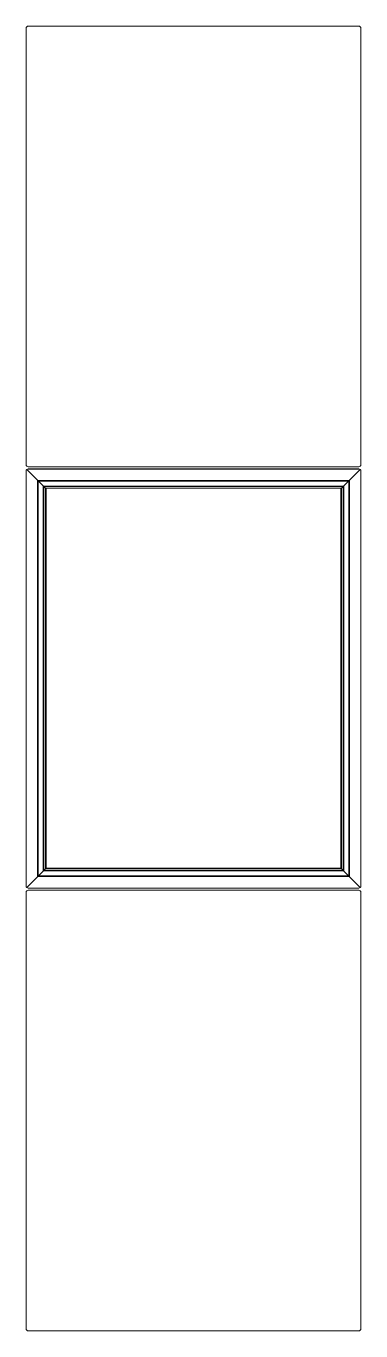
# Model space of a CAD drawing. Extents: x 0 to 0.61, y 0 to 2.36.
import ezdxf

# ---------------------------------------------------------------- set-up
doc = ezdxf.new("R2010")
doc.units = 0

msp = doc.modelspace()

# ---------------------------------------------------------------- linework, layer by layer
at = {"color": 0, "linetype": 'Continuous', "lineweight": 0}
for p, q in [((0, 2.3554), (0, 2.2405)), ((0.004, 2.3594), (0.602, 2.3594)), ((0.606, 2.2405), (0.606, 2.3554)), ((0, 1.5667), (0, 2.2405)), ((0.606, 2.2405), (0.606, 1.5667)), ((0.0361, 1.5226), (0.0012, 1.5575)), ((0.0361, 1.5226), (0.0012, 1.5575)), ((0.602, 1.5627), (0.004, 1.5627)), ((0.5699, 1.5226), (0.6048, 1.5575)), ((0, 0.8047), (0, 1.5547)), ((0.0208, 0.8215), (0.0208, 1.5379)), ((0.5852, 1.5379), (0.0208, 1.5379)), ((0.0219, 0.8226), (0.0219, 1.5368)), ((0.5841, 1.5368), (0.0219, 1.5368)), ((0.5841, 0.8226), (0.5841, 1.5368)), ((0.5852, 0.8215), (0.5852, 1.5379)), ((0.606, 0.8047), (0.606, 1.5547)), ((0.0311, 0.8318), (0.0311, 1.5276)), ((0.5749, 1.5276), (0.0311, 1.5276)), ((0.0321, 0.8328), (0.0321, 1.5266)), ((0.5739, 1.5266), (0.0321, 1.5266)), ((0.0351, 0.8358), (0.0351, 1.5236)), ((0.5709, 1.5236), (0.0351, 1.5236)), ((0.0361, 0.8368), (0.0361, 1.5226)), ((0.5699, 0.8368), (0.5699, 1.5226)), ((0.5709, 0.8358), (0.5709, 1.5236)), ((0.5739, 0.8328), (0.5739, 1.5266)), ((0.5749, 0.8318), (0.5749, 1.5276)), ((0.0361, 0.8368), (0.0012, 0.8019)), ((0.0012, 0.8019), (0.0361, 0.8368)), ((0.5749, 0.8318), (0.0311, 0.8318)), ((0.5739, 0.8328), (0.0321, 0.8328)), ((0.5709, 0.8358), (0.0351, 0.8358)), ((0.5699, 0.8368), (0.0361, 0.8368)), ((0.6048, 0.8019), (0.5699, 0.8368)), ((0.6048, 0.8019), (0.5699, 0.8368)), ((0.5852, 0.8215), (0.0208, 0.8215)), ((0.5841, 0.8226), (0.0219, 0.8226)), ((0, 0.1189), (0, 0.7927)), ((0.602, 0.8007), (0.004, 0.8007)), ((0.004, 0.7967), (0.602, 0.7967)), ((0.606, 0.7927), (0.606, 0.1189)), ((0, 0.1189), (0, 0.004)), ((0.606, 0.004), (0.606, 0.1189)), ((0.602, 0), (0.004, 0))]:
    msp.add_line(p, q, dxfattribs=at)
msp.add_line((0.004, 1.5587), (0.602, 1.5587))
at = {"color": 0, "linetype": 'Continuous', "lineweight": 0, "extrusion": (-1.39053e-32, -2.27091e-16, -1)}
for centre, start, end in [((-0.004, 2.3554), 0, 90), ((-0.602, 1.5667), 180, 270), ((-0.004, 0.7927), 0, 90), ((-0.602, 0.004), 180, 270)]:
    msp.add_arc(centre, 0.004, start, end, dxfattribs=at)
at = {"color": 0, "linetype": 'Continuous', "lineweight": 0, "extrusion": (5.74779e-33, -2.27091e-16, -1)}
for centre, start, end in [((-0.602, 2.3554), 90, 180), ((-0.004, 1.5667), 270, 0), ((-0.602, 0.7927), 90, 180), ((-0.004, 0.004), 270, 0)]:
    msp.add_arc(centre, 0.004, start, end, dxfattribs=at)
at = {"color": 0, "linetype": 'Continuous', "lineweight": 0}
for centre, start, end in [((0.004, 1.5547), 135, 180), ((0.004, 1.5547), 90, 135), ((0.602, 1.5547), 45, 90), ((0.602, 1.5547), 0, 45), ((0.004, 0.8047), 180, 225), ((0.602, 0.8047), 315, 360), ((0.004, 0.8047), 225, 270), ((0.602, 0.8047), 270, 315)]:
    msp.add_arc(centre, 0.004, start, end, dxfattribs=at)

doc.saveas('drawing.dxf')
